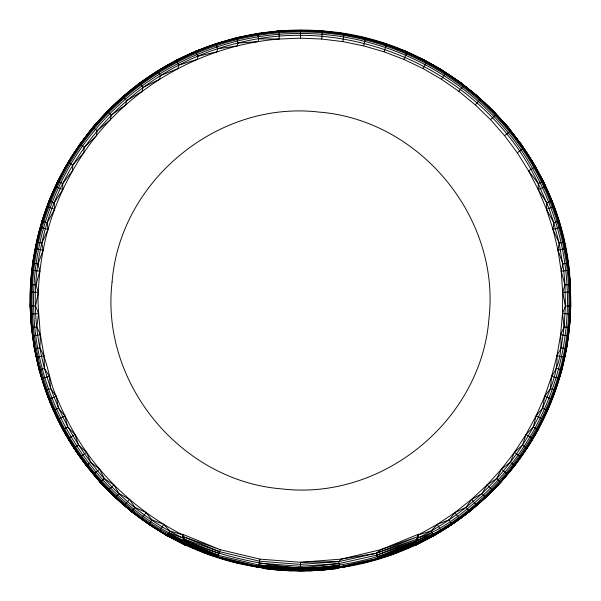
<?xml version="1.0" encoding="UTF-8"?>
<svg xmlns="http://www.w3.org/2000/svg" width="601" height="601" viewBox="0 0 601 601"><rect width="100%" height="100%" fill="white"/><g stroke="black" fill="none" stroke-linecap="round" stroke-linejoin="round"><path stroke-width="0.9" d="M332.173 568.644C410.844 560.155 484.113 514.531 527.092 448.143C556.954 402.107 572.603 347.01 570.477 292.116C569.282 157.657 455.919 39.486 321.993 30.906C250.369 25.092 177.107 49.229 122.965 96.483C74.201 138.914 41.574 199.111 32.642 263.133C22.62 334.291 42.393 408.853 86.364 465.692C130.147 522.675 197.398 560.801 268.827 568.644M410.085 546.452L414.57 545.122L414.795 545.61L414.622 544.979L418.672 534.717L437.243 524.38L454.912 512.578L471.575 499.378L487.118 484.879L501.429 469.163L514.426 452.35L526.01 434.531L536.122 415.839L544.686 396.382L551.643 376.301L556.962 355.724L560.59 334.78L562.506 313.617L562.709 292.364L561.191 271.164L557.961 250.151L553.04 229.477L546.459 209.268L538.271 189.653L538.278 183.621C486.69 74.299 354.838 12.613 237.853 43.062C141.505 65.577 62.429 146.464 41.83 243.157C14.154 358.827 75.974 487.546 183.568 538.256L186.43 545.122L186.205 545.61L176.446 540.081M79.467 145.172C11.817 238.251 14.74 374.528 86.033 464.768M420.708 542.162L432.968 535.927L414.848 545.468L415.268 543.191L415.742 542.996C507.477 503.09 568.621 405.412 569.958 306.037C570.973 257.709 558.66 209.231 534.755 167.221C488.305 84.245 395.593 30.328 300.5 30.982C199.848 30.118 102.253 90.901 58.62 181.607C38.539 222.49 29.036 268.474 31.32 313.97C35.294 411.482 97.031 503.646 185.747 544.356L223.091 559.073C260.534 569.395 299.794 573.497 338.363 567.742L377.976 559.05L414.57 545.122L414.84 545.49C466.677 521.037 510.858 480.207 537.865 429.535M30.621 293.904L30.982 282.703M183.035 543.642L186.205 545.61L186.43 545.122L217.847 557.15L261.382 567.562C313.474 574.083 367.008 566.63 414.765 544.589L417.432 538.256C453.62 520.428 485.638 494.27 510.287 462.334C523.133 445.611 533.996 427.386 542.598 408.139C549.119 391.296 557.931 374.243 556.962 355.724L561.184 347.844L564.129 326.974L565.398 305.939L564.993 284.866L563.791 270.871L559.17 243.157L553.791 222.776L548.916 208.359L538.278 183.621L528.512 170.774L517.266 152.737L504.592 135.676L490.581 119.697L475.316 104.905L458.909 91.39L441.465 79.257L423.089 68.567L403.917 59.409L384.054 51.829L363.65 45.879L342.833 41.604L321.738 39.027L300.5 38.163L279.262 39.027L258.513 38.9L257.641 33.468L273.335 31.77M130.98 510.85C53.88 450.006 15.468 344.846 35.414 248.664C52.557 156.237 121.875 75.666 211.004 45.593L197.579 50.92M167.544 534.943L185.732 543.191L218.418 555.384L258.956 565.03L300.5 568.035L339.032 563.543L376.744 555.181L416.688 539.225L376.188 553.311L338.746 561.612L300.5 562.296L259.88 559.125L220.251 549.69L217.847 557.15L186.378 544.979L186.16 545.49L182.328 534.717C144.413 515.418 111.328 486.96 86.574 452.35C74.419 434.891 64.269 416.117 56.314 396.382C48.861 380.839 48.463 362.741 39.816 347.844C41.567 329.318 37.029 310.942 38.291 292.364C39.14 271.104 42.386 250.008 47.96 229.477C57.719 195.393 74.261 163.367 96.408 135.676C140.934 80.369 208.487 44.662 279.262 39.027L279.007 30.906L293.025 30.531M147.688 78.092L139.74 83.013L143.008 87.438L142.091 91.39L126.571 100.63L125.684 104.905L111.238 115.084L110.419 119.697L97.099 130.718L96.408 135.676L84.245 147.418L83.734 152.737L72.766 165.087L72.488 170.774L62.722 183.621L62.729 189.653L54.188 202.89L54.541 209.268L47.209 222.776L47.96 229.477L41.83 243.157L43.039 250.151L38.088 263.892L39.809 271.164L36.007 284.866L38.291 292.364L35.602 305.939L38.494 313.617L36.871 326.974L40.41 334.78L44.038 355.724L44.399 368.421L49.357 376.301L50.612 388.562L56.314 396.382L58.402 408.139L64.878 415.839L67.718 427.041L74.99 434.531L78.513 445.146L86.574 452.35L90.713 462.334L99.571 469.163L104.243 478.494L113.882 484.879L119.013 493.526L129.425 499.378L134.924 507.342L146.088 512.578L151.888 519.85L163.757 524.38L169.798 530.968L182.328 534.717L185.401 542.267L218.418 555.384L184.53 540.968C158.717 531.645 136.743 514.328 116.579 496.11C98.354 478.914 82.532 459.202 69.693 437.678C46.097 397.99 33.002 352.178 32.063 306.014C31.004 256.146 44.226 206.151 69.716 163.277C116.722 83.051 207.518 31.402 300.5 32.003C400.769 31.154 497.996 91.698 541.456 182.058C561.469 222.783 570.927 268.594 568.659 313.925C564.707 410.716 503.638 502.233 415.742 542.996L418.439 534.221L380.749 549.69L341.12 559.125L300.5 562.296L300.5 570.95L313.159 570.657L331.159 569.207L328.446 568.809M32.018 274.274L32.176 271.494M32.334 268.707L32.642 263.133L34.482 254.929M418.672 534.717L431.202 530.968L437.243 524.38L449.112 519.85L454.912 512.578L466.075 507.342L471.575 499.378L481.987 493.526L487.118 484.879L496.757 478.494L501.429 469.163L510.287 462.334L514.426 452.35L522.487 445.146L526.01 434.531L533.282 427.041L536.122 415.839L542.598 408.139L544.686 396.382L550.388 388.562L551.643 376.301C560.079 364.499 561.867 348.918 560.59 334.78L564.129 326.974L562.506 313.617L565.398 305.939L562.709 292.364L564.993 284.866L561.191 271.164L562.912 263.892L557.961 250.151L559.17 243.157L553.04 229.477L553.791 222.776L546.459 209.268L546.812 202.89L538.271 189.653L528.512 170.774L535.266 166.928L532.959 162.278L521.533 145.172M569.756 320.04L569.432 325.637L569.868 320.04M570.033 315.375L570.364 309.778M514.967 464.768C585.442 375.512 589.198 241.392 523.689 148.364C495.149 106.016 454.123 72.007 406.975 52.264C327.245 17.587 231.302 24.994 157.68 71.158M30.967 314.421L30.11 306.052L30.328 302.476M570.071 317.245C573.527 265.206 561.214 212.161 535.266 166.928M570.665 302.318C570.912 397.118 516.65 489.484 433.779 535.514M321.926 31.748L321.993 30.906L300.5 30.396M321.738 39.027L322.369 31.282L321.993 30.906L307.975 30.944M565.24 352.84L566.6 348.828L567.321 341.391M31.26 279.908L31.537 277.121M31.808 274.334L32.184 270.615M32.364 268.752L32.732 265.033M570.033 314.421L570.634 305.113M258.513 38.9L258.167 41.604L237.853 43.062L237.35 45.879L217.592 48.854L216.946 51.829L197.849 56.239L197.083 59.409L178.76 65.171L177.911 68.567L160.444 75.591L159.535 79.257L143.008 87.438M566.458 347.859L566.848 345.079M567.104 343.231L567.367 341.376M567.629 339.527L568.02 336.755M568.276 334.9L568.538 333.052M568.801 331.204L569.192 328.424M259.88 559.125L258.67 566.871L300.5 570.131L339.497 566.72L377.668 558.261L414.765 544.589L414.968 545.145C433.584 535.972 451.862 525.83 467.886 512.533M343.209 34.37L343.359 33.468L322.369 31.282M342.833 41.604L344.088 33.934L343.359 33.468M559.095 377.751L561.912 369.825L563.167 362.538M32.92 263.17L35.737 247.544M36.068 245.704C41.604 220.898 49.365 196.084 62.106 173.974M185.401 542.267L185.258 542.996L168.047 534.049M40.35 228.463L41.95 221.16L46.104 210.748M561.65 369.758L564.902 355.161M565.308 353.343L566.119 349.692M236.749 561.83L236.531 562.716L231.257 561.154M360.713 37.247L364.446 37.72L344.088 33.934M363.65 45.879L365.521 38.336L364.446 37.72L354.29 36.113M230.731 560.883L226.322 559.854M561.372 370.652L555.316 390.297L547.376 410.265M384.843 44.497L385.128 43.633L365.521 38.336M384.054 51.829L386.533 44.459L385.128 43.633M418.439 534.221L417.432 538.256C442.817 530.12 463.709 512.398 483.369 494.999C501.497 477.9 517.228 458.293 529.992 436.897C553.461 397.434 566.473 351.878 567.412 305.984C568.411 258.114 556.218 210.095 532.539 168.483C486.525 86.289 394.692 32.882 300.5 33.528C200.802 32.679 104.123 92.885 60.911 182.727C41.018 223.226 31.605 268.782 33.866 313.842C37.788 409.574 97.858 500.13 184.53 540.968M543.589 417.379L547.624 410.378L552.867 395.375M211.349 554.287L211.049 555.159L217.201 556.984M115.43 497.335C135.991 517.243 160.249 532.877 186.032 545.145L186.235 544.589L218.02 556.609L258.753 566.307L300.5 570.131M54.022 190.765L57.786 181.194L62.722 183.621M541.554 421.376L538.113 429.67L529.301 443.996M410.25 53.805L405.277 51.168L386.533 44.459M403.917 59.409L406.975 52.264L405.277 51.168L395.503 47.982M51.739 195.1L49.072 200.862L54.188 202.89M182.328 534.717L182.561 534.221L220.251 549.69L183.448 536.768L182.561 534.221M538.278 428.701L539.105 427.026M539.931 425.35L546.963 411.099M411.94 54.593L424.764 60.288L429.52 63.263M423.089 68.567L426.725 61.7L424.764 60.288L415.351 56.434M430.098 64.089L430.369 63.586L424.637 60.536M169.798 530.968L167.086 535.754L186.16 545.49L167.251 535.453L185.747 544.356L186.017 543.98L218.02 556.609L185.732 543.191L185.747 544.356M74.532 153.09L79.76 144.24L83.269 140.566M528.324 445.596L523.163 453.515M159.708 531.014L163.757 524.38M179.804 541.644L167.086 535.754L159.092 530.713L159.385 530.225M406.975 52.264L426.725 61.7L443.463 70.926L430.369 63.586M441.465 79.257L445.642 72.698L443.463 70.926M510.249 470.44L514.636 465.692L518.708 459.412M520.233 457.06L522.261 453.928M531.449 439.834L532.478 438.272M533.5 436.702L538.113 429.67L533.282 427.041M421.196 541.644C452.035 527.543 478.967 505.651 501.775 480.777M502.714 479.373L503.653 477.96M151.888 519.85L148.808 524.403L167.221 535.514M86.552 136.307L89.188 132.505M90.24 130.988L92.877 127.194L108.804 110.163M157.747 529.473L148.808 524.403L141.513 518.858L146.088 512.578M80.504 143.699L83.081 140.183M84.117 138.778L92.877 127.194L100.089 119.862M159.092 530.713L140.371 518.107L140.702 517.641M444.732 72.067L461.26 83.013L445.642 72.698L426.725 61.7M458.909 91.39L463.604 85.199L461.26 83.013L453.312 78.092M195.903 51.581C134.541 76.981 83.779 126.27 55.69 186.37L62.729 189.653M506.019 475.744L513.885 466.196M134.924 507.342L131.491 511.639L148.995 524.117L167.086 535.754L160.129 531.014M489.229 493.038L500.828 482.19L520.759 456.843L514.426 452.35M139.244 516.86L131.491 511.639L124.354 505.268L129.425 499.378M503.022 479.222L504.224 477.833M477.479 97.122L478.035 96.483L463.604 85.199L445.642 72.698M475.316 104.905L480.5 99.112L478.035 96.483L473.626 93.388M484.699 103.627L485.09 103.214L473.618 93.178M486.217 496.696L500.625 482.002M87.115 466.196L100.172 482.19L115.242 497.538L119.013 493.526M414.84 545.49L433.749 535.453L415.253 544.356L414.983 543.98L377.668 558.261L415.268 543.191C378.878 558.487 340.098 567.885 300.5 568.035C260.518 564.707 220.552 557.052 184.312 539.225L219.605 551.688L259.557 561.199L300.5 564.399L338.746 561.612L341.12 559.125L376.188 553.311L417.552 536.768L380.749 549.69L376.188 553.311L377.909 559.073L338.363 567.742L344.636 565.879M114.483 105.183L118.397 101.163M120.358 99.157L122.965 96.483L127.374 93.388M86.574 452.35L80.241 456.843L100.172 482.19L108.36 490.341L113.882 484.879M491.618 490.574L494.195 488.035L494.6 488.433M492.196 110.163L493.691 111.238L480.5 99.112L463.604 85.199M111.388 107.639L127.382 93.178M100.375 482.002L106.4 488.433L106.805 488.035L109.382 490.574M490.581 119.697L496.208 114.34L493.691 111.238M475.624 505.862L469.509 511.639L462.815 516.139M479.02 502.646L480.379 501.369M135.105 87.258L136.427 86.048M137.757 84.831L139.74 83.013M111.771 493.038L100.172 482.19L104.243 478.494M485.57 497.335L470.02 510.85M93.621 474.159L99.571 469.163M507.469 127.735L508.123 127.194L516.883 138.778M128.794 92.006L139.905 83.239L156.268 72.067M131.972 90.112L133.377 88.94M91.825 471.214L91.39 471.575L94.981 475.744M504.592 135.676L510.64 130.793L508.123 127.194L493.496 111.433M90.713 462.334L86.364 465.692L73.908 448.143L63.135 429.535M521.014 144.398L521.24 144.24C544.656 178.662 561.665 217.832 567.479 259.204L565.917 251.248M128.847 92.351L130.319 91.322M517.266 152.737L523.689 148.364L532.959 162.278L539.6 174.696M440.833 531.036L433.914 535.754L431.202 530.968M443.14 529.466L445.446 527.896M459.096 518.633L461.328 517.138M73.908 448.143L78.513 445.146M527.783 155.486L528.264 155.178M164.358 67.733L165.936 66.734M167.521 65.742L169.903 64.254M171.48 63.263L176.236 60.288L185.649 56.434M150.07 76.62L152.459 75.14M417.965 543.642L414.795 545.61L424.554 540.081M463.957 515.087L469.509 511.639L466.075 507.342M192.102 53.369L195.723 51.168L205.497 47.982M68.311 438.505L74.99 434.531M532.178 162.743L532.959 162.278M39.148 368.473C44.805 391.567 53.895 413.849 65.84 434.395L66.335 434.117M443.253 529.473L452.192 524.403L449.112 519.85M67.5 436.702L62.887 429.67L67.718 427.041M416.598 544.198L414.99 545.077L419.077 542.996M376.744 555.181L416.47 540.968L432.202 532.719M415.253 544.356L433.456 534.943M538.278 183.621L543.214 181.194L551.673 200.967L557.195 216.232L556.654 216.405M57.899 419.25L64.878 415.839M538.271 189.653L545.31 186.37M379.719 558.472L392.814 554.13L401.032 550.351M48.133 395.375L53.376 410.378L58.402 408.139M379.862 558.216L392.814 554.13L404.766 548.938M416.47 540.968L432.953 534.049M384.843 556.564L392.814 554.13L409.582 547.105M416.095 540.9L377.3 557.022L415.599 542.267M386.706 555.805L392.814 554.13L411.219 546.504L389.951 555.159L383.799 556.984M240.535 37.277L215.872 43.633L211.852 45.285L236.554 37.72L255.553 34.092L255.643 34.655M399.77 551.102L408.019 547.714M546.812 202.89L551.928 200.862M49.079 399.222L56.314 396.382M309.53 570.8L327.545 569.598L336.199 568.208M377.909 559.073L414.968 545.145M393.475 553.513L398.951 551.448M377.834 558.802L414.622 544.979M546.459 209.268L553.746 206.564M32.206 331.226L31.823 328.544L34.4 348.828L39.088 369.825L46.833 393.49L47.366 393.294M353.493 564.7L347.37 566.307L372.725 560.372M45.421 390.387L50.612 388.562M275.258 31.605L279.007 30.906L293.025 30.944M224.135 41.845L236.554 37.72L243.638 36.608M384.775 556.383L392.814 554.13M352.239 564.955L374.678 559.854M553.791 222.776L559.05 221.16L560.65 228.463M41.912 378.547L49.357 376.301M256.251 33.881L257.641 33.468M352.764 564.97L369.743 561.154M553.04 229.477L560.523 227.373M41.905 377.751L39.088 369.825L44.399 368.421M384.61 556.549L389.951 555.159L384.52 556.481M562.776 238.086L563.332 237.951L561.124 230.13M350.601 565.368L353.32 564.722M559.17 243.157L564.542 241.963M36.443 357.355L44.038 355.724M242.301 36.901L255.553 34.092M352.073 564.94L370.359 561.214M557.961 250.151L565.586 248.664M347.363 566.007L350.969 565.316M33.679 341.391L34.4 348.828L39.816 347.844M271.66 32.108L273.5 31.808L270.781 32.176M275.333 31.507L279.007 30.906M341.285 567.291L346.499 566.45L343.78 566.781M341.969 567.171L346.469 566.45M354.567 564.271L356.363 563.993M358.166 563.708L364.469 562.716M272.553 568.809L269.841 569.207C292.604 571.821 315.675 571.393 338.363 568.283L338.363 567.359M562.912 263.892L568.358 263.133L569.913 280.705M334.765 568.771L338.363 568.283L327.545 569.598M32.709 335.794L40.41 334.78M256.447 33.979L259.136 33.641M261.826 33.303L264.508 32.965M266.303 32.739L268.993 32.401M343.749 566.735L346.461 566.412M561.191 271.164L568.914 270.292M275.175 31.568L277.947 31.267M31.049 320.055L31.402 327.53L36.871 326.974M339.31 565.443L300.5 569.32L258.753 566.307M337.732 567.742L339.55 567.569L300.5 570.409L261.45 567.569L223.024 559.05M343.764 566.645L345.567 566.473L343.697 566.63M339.032 563.543L300.5 566.352L259.256 563.129M262.637 567.359L262.637 568.283L275.213 569.763L287.841 570.657L304.226 570.68M291.5 30.929L293.296 30.809M339.497 566.72L300.5 569.32L258.956 565.03M564.993 284.866L570.477 284.543L570.552 293.897M30.734 314L38.494 313.617M285.167 30.967L293.28 30.628M562.709 292.364L570.477 292.116M30.11 306.052L35.602 305.939M565.398 305.939L570.89 306.052M30.523 292.116L38.291 292.364M307.967 30.621L316.374 30.959M562.506 313.617L570.266 314M291.47 570.8L262.637 568.283L273.455 569.598M36.007 284.866L30.523 284.543L30.906 285.911M307.952 30.824L309.815 30.944M296.774 570.68L300.5 570.95M257.303 566.63L255.47 566.473L257.236 566.645M261.45 567.569L287.841 570.109L313.159 570.109L339.618 567.562L338.746 561.612M564.129 326.974L569.598 327.53M32.086 270.292L39.809 271.164M321.971 31.184L324.758 31.515M330.325 32.184L327.537 31.845L329.378 32.108M332.18 32.401L334.96 32.739M336.815 32.965L340.527 33.408M560.59 334.78L568.291 335.794M259.715 567.291L254.501 566.45L257.22 566.781M32.642 263.133L38.088 263.892M261.382 567.562L262.637 567.742L256.364 565.879M242.834 563.708L236.531 562.716L248.236 564.97M244.637 563.993L246.433 564.271M254.531 566.45L259.031 567.171M321.993 30.906L325.689 31.507M561.184 347.844L566.6 348.828M250.031 565.316L253.637 566.007M35.414 248.664L43.039 250.151M343.314 33.739L358.887 36.879M248.927 564.94L230.641 561.214L248.761 564.955M556.962 355.724L564.557 357.355M36.458 241.963L41.83 243.157M250.159 565.188L253.63 566.307L247.507 564.7M216.48 556.481L211.049 555.159L189.826 546.504L208.186 554.13L221.281 558.472M556.601 368.421L561.912 369.825M214.294 555.805L208.186 554.13L191.418 547.105M40.477 227.373L47.96 229.477M364.379 37.983L385.046 43.896L405.172 51.423M190.915 546.452L186.43 545.122L223.091 559.073M551.643 376.301L559.088 378.547M41.95 221.16L47.209 222.776M213.483 555.437L208.186 554.13L221.138 558.216M364.446 37.72L376.865 41.845M550.388 388.562L555.579 390.387M47.254 206.564L54.541 209.268M184.905 540.9L219.004 553.551M168.798 532.719L183.568 538.256L183.448 536.768L219.605 551.688M196.234 548.938L207.525 553.513M264.801 568.208L266.235 568.771M544.686 396.382L551.921 399.222M192.981 547.714L201.23 551.102M202.049 551.448L208.186 554.13L212.701 555.271L208.186 554.13L199.968 550.351M542.598 408.139L547.624 410.378M536.122 415.839L543.101 419.25M180.292 542.162L168.032 535.927L186.152 545.468M181.923 542.996L186.01 545.077L184.402 544.198M534.665 434.117L535.16 434.395M68.041 162.278L72.766 165.087M526.01 434.531L532.689 438.505M405.277 51.168L408.898 53.369M448.541 75.14L450.93 76.62M137.043 515.087L131.491 511.639L125.376 505.862M431.097 64.254L433.479 65.742M435.064 66.734L436.642 67.733M72.736 155.178L73.217 155.486M522.487 445.146L527.092 448.143M470.681 91.322L472.153 92.351M79.76 144.24L84.245 147.418M141.513 518.858L115.242 497.538M461.095 83.239L472.206 92.006M133.114 512.533L140.371 518.107M510.287 462.334L514.636 465.692M509.175 471.214L509.61 471.575M467.623 88.94L469.028 90.112M93.087 127.367L97.099 130.718M501.429 469.163L507.379 474.159M124.354 505.268L108.36 490.341M496.757 478.494L500.828 482.19M461.26 83.013L463.243 84.831M464.573 86.048L465.895 87.258M120.621 501.369L121.98 502.646M480.5 99.112L496.208 114.34L508.123 127.194L510.76 130.988M485.09 103.214L489.612 107.639M107.309 111.238L111.238 115.084M106.4 488.433L114.783 496.696M487.118 484.879L492.64 490.341M500.911 119.862L508.123 127.194M478.035 96.483L480.642 99.157M482.603 101.163L486.517 105.183M517.731 140.566L521.24 144.24L526.468 153.09M481.987 493.526L485.758 497.538M115.91 103.214L116.301 103.627M90.751 470.44L86.364 465.692L82.292 459.412M496.208 114.34L510.64 130.793L521.24 144.24M122.965 96.483L126.571 100.63M471.575 499.378L476.646 505.268M96.776 477.833L97.978 479.222M510.64 130.793L523.689 148.364M517.919 140.183L520.496 143.699M460.298 517.641L460.629 518.107M454.912 512.578L459.487 518.858M511.812 132.505L514.448 136.307M97.347 477.96L98.286 479.373M99.225 480.777L100.172 482.19M77.837 453.515L72.676 445.596M68.522 438.272L69.551 439.834M78.739 453.928L80.767 457.06M157.537 70.926L160.444 75.591M441.615 530.225L441.908 530.713M437.243 524.38L441.292 531.014M65.84 434.395L71.699 443.996M538.894 173.974L543.214 181.194L545.828 187.865M53.376 410.378L57.411 417.379M170.631 63.586L170.902 64.089M176.236 60.288L178.76 65.171M62.729 428.738L53.406 409.341M195.723 51.168L197.849 56.239M59.446 421.376L62.887 429.67M46.833 393.49L52.715 407.666M554.911 210.801L559.05 221.16M546.482 189.533L547.466 192.042M34.4 348.828L35.76 352.84M215.872 43.633L217.592 48.854M557.443 217.096L559.403 224.053M559.899 225.788L560.635 228.395M236.554 37.72L237.853 43.062M568.674 268.737L567.637 260.113L567.93 262.802M34.896 349.992L35.707 353.516M36.113 355.274L38.742 366.715M566.518 254.929L568.358 263.133M570.477 284.543L570.079 282.553L570.341 293.378M564.023 241.497L564.369 243.27M565.225 247.702L565.571 249.475M37.833 362.538L39.088 369.825M32.462 333.014L32.717 334.802M32.972 336.59L33.363 339.264M33.618 341.052L34.002 343.734M34.257 345.522L34.512 347.31M568.223 265.492L568.516 268.189M568.809 270.878L569.2 274.469M569.493 277.166L569.883 280.757M570.033 292.063L570.146 293.927M30.598 309.65L30.929 315.052M31.26 320.446L31.53 324.946M568.831 271.532L568.989 274.334M30.561 309.785L30.959 318.184M300.5 30.05L300.5 38.163M112.094 281.944C100.127 382.837 180.653 480.958 281.944 488.906C382.837 500.873 480.958 420.347 488.906 319.056C500.873 218.163 420.347 120.042 319.056 112.094C218.163 100.127 120.042 180.653 112.094 281.944"/></g></svg>
